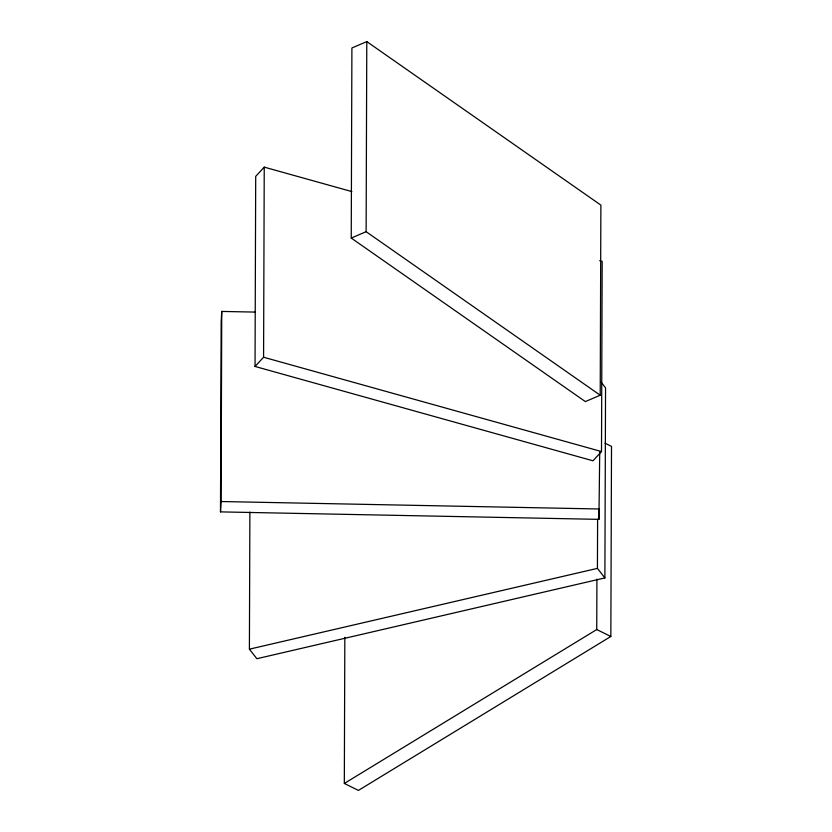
<?xml version="1.0" encoding="UTF-8"?>
<svg xmlns="http://www.w3.org/2000/svg" width="832" height="832" viewBox="0 0 832 832"><rect width="100%" height="100%" fill="white"/><g stroke="black" fill="none" stroke-linecap="round" stroke-linejoin="round"><path stroke-width="1.25" d="M599.726 452.098L598.926 519.355L220.49 511.888L221.156 321.797L221.749 311.428L255.445 312.094M220.49 511.888L221.083 501.53L221.749 311.428M601.078 382.096L605.55 387.826L604.885 577.918L256.849 658.715L249.402 649.168L249.881 512.096M599.664 260.77L602.17 261.466L601.505 451.558L592.966 460.793L255.039 366.454L255.705 176.363L264.243 167.138L351.853 191.589M255.039 366.454L263.578 357.23L264.243 167.138M604.999 443.186L611.51 446.389L610.844 636.48L358.436 790.4L344.323 783.453L344.833 637.333M351.239 238.066L351.905 47.975L366.787 41.6L600.881 205.119L600.215 395.21L585.343 401.586L351.239 238.066L366.122 231.691L600.215 395.21M366.122 231.691L366.787 41.6M344.323 783.453L596.742 629.543L596.918 579.103M604.885 577.918L597.428 568.37L597.605 519.23M598.926 519.355L598.967 509.007M249.402 649.168L597.428 568.37M221.083 501.53L599.529 508.997M263.578 357.23L601.505 451.558M596.742 629.543L610.844 636.48"/></g></svg>
